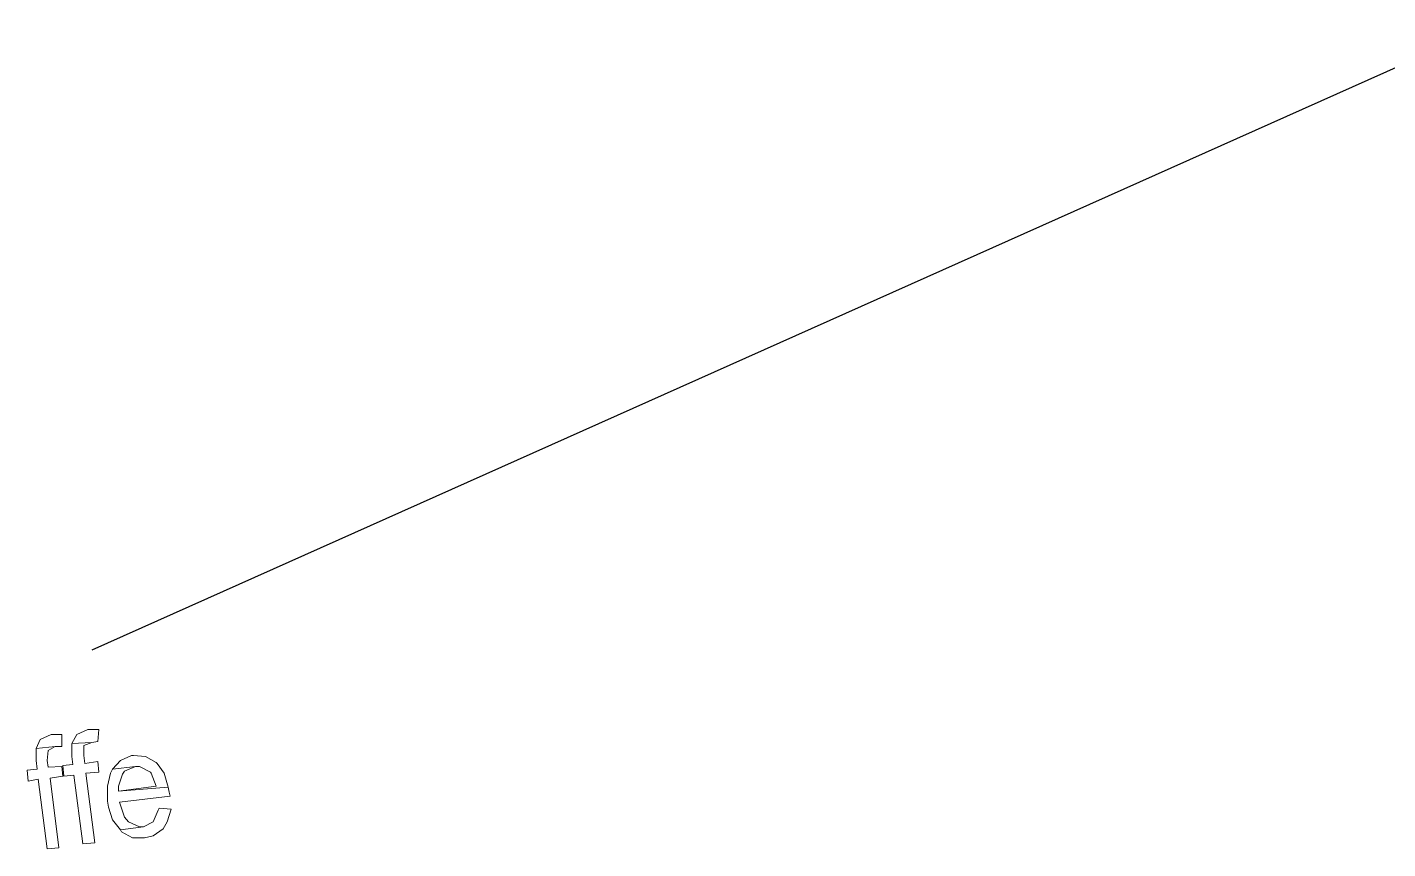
# Model space of a CAD drawing. Header units: metres. Extents: x 2713732.4 to 2713757.2, y 1226081.6 to 1226111.3.
# Drawn here: x 2713734.182 to 2713735.671, y 1226094.12 to 1226095.018 of the extents above; entities that cross this region are included whole.
import ezdxf

# ---------------------------------------------------------------- set-up
doc = ezdxf.new("R2010")
doc.units = ezdxf.units.M
doc.layers.add('einlagen_boden_erstes_og', color=7, linetype='Continuous', true_color=0x000000)

msp = doc.modelspace()

# ---------------------------------------------------------------- linework, layer by layer
at = {"layer": 'einlagen_boden_erstes_og', "color": 7, "linetype": 'Continuous', "lineweight": 25, "extrusion": (0.000477202, 0.001815, 0.999998)}
msp.add_line((2713735.7786, 1226095.0183, -0.1634), (2713734.2531, 1226094.3371, -0.1614), dxfattribs=at)
at = {"layer": 'einlagen_boden_erstes_og', "color": 7, "lineweight": 0}
for points in [[(2713734.2485, 1226094.2502), (2713734.2485, 1226094.2502), (2713734.2366, 1226094.2448), (2713734.2311, 1226094.235), (2713734.2529, 1226094.2361), (2713734.2594, 1226094.2372), (2713734.2605, 1226094.2502)], [(2713734.2094, 1226094.2448), (2713734.2083, 1226094.2448), (2713734.1964, 1226094.2394), (2713734.192, 1226094.2296), (2713734.2127, 1226094.2318), (2713734.2203, 1226094.2318), (2713734.2203, 1226094.2448)], [(2713734.2311, 1226094.235), (2713734.2311, 1226094.2209), (2713734.2322, 1226094.2122), (2713734.2214, 1226094.2111), (2713734.2225, 1226094.1992), (2713734.2333, 1226094.2003), (2713734.2431, 1226094.1253), (2713734.2561, 1226094.1264), (2713734.2464, 1226094.2024), (2713734.2605, 1226094.2035), (2713734.2594, 1226094.2155), (2713734.2453, 1226094.2133), (2713734.2442, 1226094.222), (2713734.2442, 1226094.2328), (2713734.2529, 1226094.2361)], [(2713734.192, 1226094.2296), (2713734.192, 1226094.2166), (2713734.1931, 1226094.2068), (2713734.1823, 1226094.2057), (2713734.1834, 1226094.1937), (2713734.1942, 1226094.1959), (2713734.204, 1226094.1199), (2713734.217, 1226094.121), (2713734.2072, 1226094.197), (2713734.2214, 1226094.1992), (2713734.2203, 1226094.21), (2713734.2051, 1226094.209), (2713734.204, 1226094.2166), (2713734.2051, 1226094.2274), (2713734.2127, 1226094.2318)], [(2713734.2985, 1226094.222), (2713734.2963, 1226094.222), (2713734.2844, 1226094.2166), (2713734.2757, 1226094.2068), (2713734.3007, 1226094.21), (2713734.305, 1226094.21), (2713734.317, 1226094.2035), (2713734.318, 1226094.2024), (2713734.3235, 1226094.1883), (2713734.2822, 1226094.1829), (2713734.3365, 1226094.1872), (2713734.3322, 1226094.2024), (2713734.3246, 1226094.2133), (2713734.3235, 1226094.2144), (2713734.3115, 1226094.2209)], [(2713734.2757, 1226094.2068), (2713734.2735, 1226094.2024), (2713734.2702, 1226094.1883), (2713734.2702, 1226094.172), (2713734.2713, 1226094.1655), (2713734.2757, 1226094.1514), (2713734.2844, 1226094.1405), (2713734.3094, 1226094.1438), (2713734.305, 1226094.1438), (2713734.2931, 1226094.1492), (2713734.2887, 1226094.1546), (2713734.2833, 1226094.1709), (2713734.3387, 1226094.1775), (2713734.3376, 1226094.1818), (2713734.3365, 1226094.1872), (2713734.2822, 1226094.1829), (2713734.2822, 1226094.1883), (2713734.2865, 1226094.2013), (2713734.2887, 1226094.2046), (2713734.3007, 1226094.21)], [(2713734.3267, 1226094.1644), (2713734.3256, 1226094.1622), (2713734.3202, 1226094.1492), (2713734.3094, 1226094.1438), (2713734.2844, 1226094.1405), (2713734.2855, 1226094.1383), (2713734.2974, 1226094.1318), (2713734.3104, 1226094.1318), (2713734.3202, 1226094.134), (2713734.3311, 1226094.1416), (2713734.3354, 1226094.1492), (2713734.3398, 1226094.1633)]]:
    msp.add_lwpolyline(points, close=True, dxfattribs=at)

doc.saveas('drawing.dxf')
